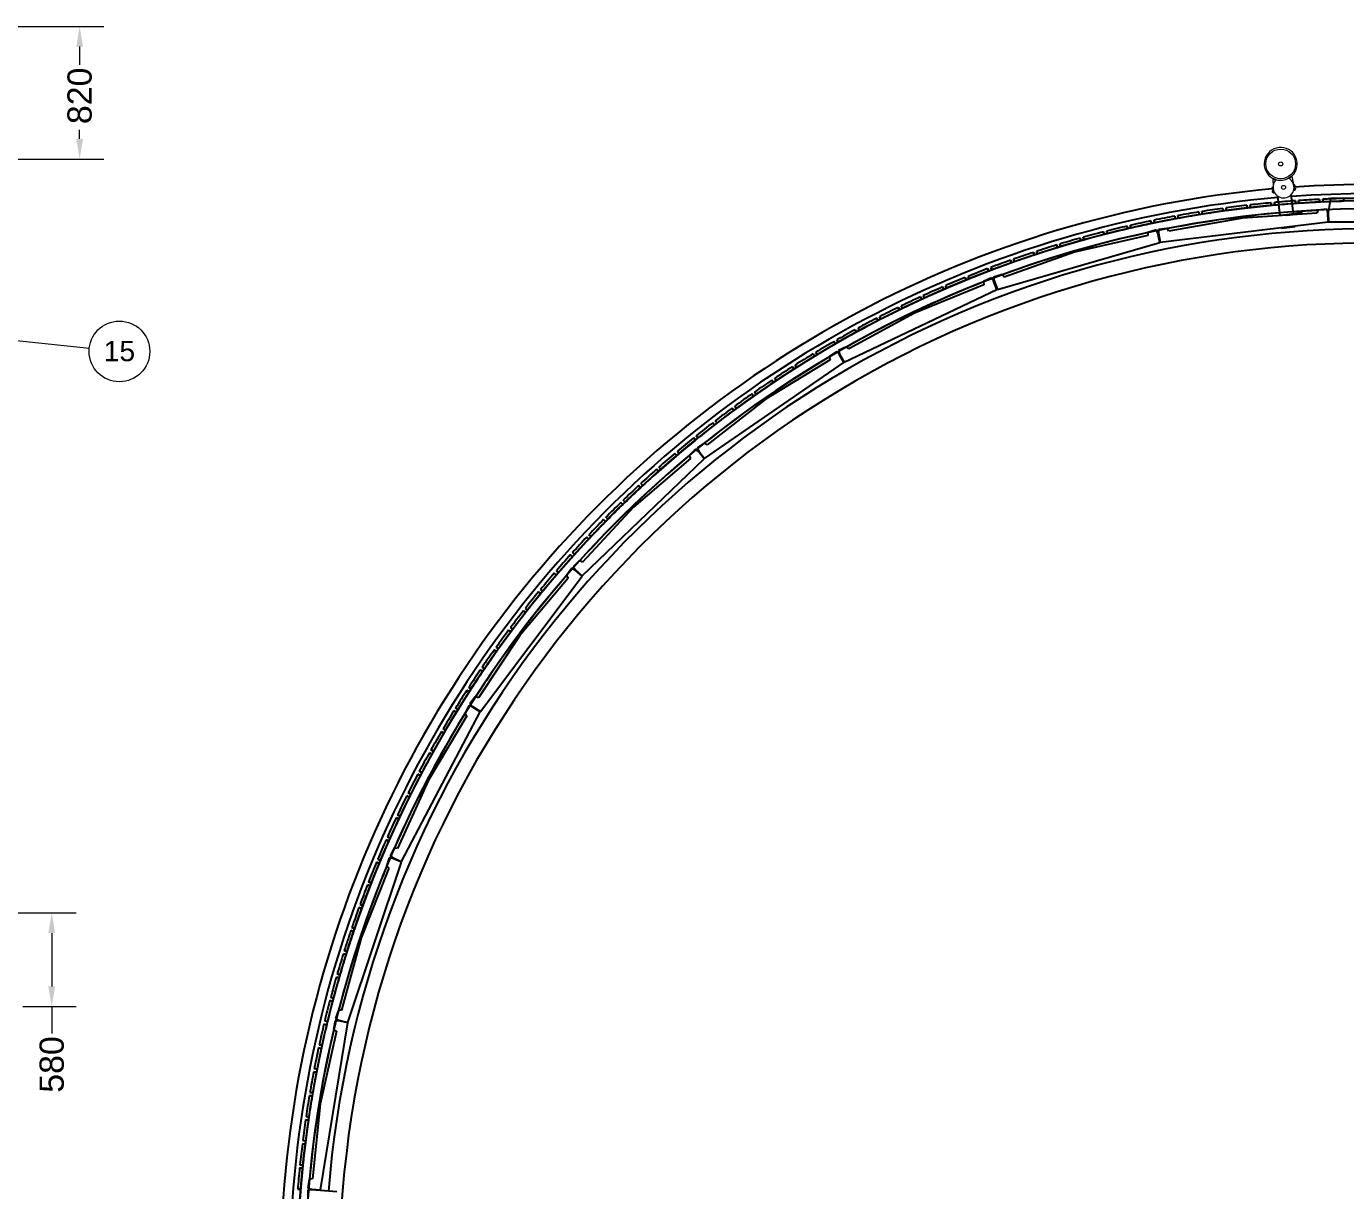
# Model space of a CAD drawing. Header units: millimetres. Extents: x -4172 to 126100, y -2 to 142133.
# Drawn here: x 40407 to 56727, y 23247 to 37642 of the extents above; entities that cross this region are included whole.
import ezdxf

# ---------------------------------------------------------------- set-up
doc = ezdxf.new("R2010")
doc.units = ezdxf.units.MM
doc.header["$LTSCALE"] = 100
for name, color, linetype, lineweight in [('Dimension', 7, 'Continuous', 18), ('Symbol', 7, 'Continuous', 18), ('Visible', 7, 'Continuous', 25)]:
    doc.layers.add(name, color=color, linetype=linetype, lineweight=lineweight)
doc.layers.add('P_BioGas (BG)', color=94, linetype='Continuous', lineweight=18, true_color=0x008100)
doc.styles.add('Note Text', font='arial.ttf')
doc.styles.add('Title', font='arial.ttf')
doc.dimstyles.new('Default - Method 2b', dxfattribs={"dimscale": 100, "dimtxt": 3, "dimasz": 2.5, "dimexe": 3, "dimexo": 0.5, "dimgap": 0.7, "dimtad": 0, "dimtoh": 1, "dimdec": 1, "dimrnd": 1e-08, "dimtxsty": 'Title', "dimcen": 0.09, "dimdle": 10, "dimclrd": 256, "dimclre": 256, "dimclrt": 7, "dimadec": 0, "dimazin": 2, "dimtfac": 0.833333, "dimtdec": 1, "dimtmove": 0, "dimatfit": 3, "dimfxl": 1, "dimtolj": 1, "dimlwd": -1, "dimlwe": -1, "dimarcsym": 0})

# ---------------------------------------------------------------- blocks, each defined once
blk = doc.blocks.new('*D84')
at = {"layer": 'Defpoints', "color": 0, "transparency": 16777216}
for p in [(39004, 26682), (40721, 26682), (40315, 25522)]:
    blk.add_point(p, dxfattribs=at)
at = {"layer": 'Dimension', "transparency": 16777216}
for p, q in [((39054, 26682), (41021, 26682)), ((40721, 26432), (40721, 25772)), ((40365, 25522), (41021, 25522)), ((40721, 25522), (40721, 25189))]:
    blk.add_line(p, q, dxfattribs=at)
for points in [[(40679, 26432), (40762, 26432), (40721, 26682)], [(40679, 25772), (40762, 25772), (40721, 25522)]]:
    blk.add_solid(points, dxfattribs=at)
at = {"layer": 'Dimension', "color": 7, "transparency": 16777216, "insert": (40874, 24457), "char_height": 300, "attachment_point": 7, "rotation": 90, "style": 'Title'}
blk.add_mtext('\\A1;580', dxfattribs=at)
blk = doc.blocks.new('Balloon39')
at = {"layer": 'Symbol'}
for p, q in [((393.6, 339.06), (391.07, 338.83)), ((393.55, 338.57), (391.07, 338.83)), ((391.07, 338.83), (393.5, 338.07)), ((393.5, 338.07), (393.6, 339.06)), ((393.55, 338.57), (411.87, 336.63))]:
    blk.add_line(p, q, dxfattribs=at)
at = {"layer": 'Symbol', "flags": 128}
blk.add_lwpolyline([(393.6, 339.06), (391.07, 338.83), (393.5, 338.07), (393.6, 339.06)], dxfattribs=at)
at = {"layer": 'Symbol'}
blk.add_circle((415.58, 336.24), 3.75, dxfattribs=at)
blk.add_solid([(393.6, 339.06), (391.07, 338.83), (393.5, 338.07), (393.6, 339.06)], dxfattribs=at)
at = {"layer": 'Symbol', "insert": (415.58, 336.26), "char_height": 2.5, "attachment_point": 5, "style": 'Note Text'}
blk.add_mtext('15', dxfattribs=at)
blk = doc.blocks.new('*D91')
at = {"layer": 'Defpoints', "color": 0, "transparency": 16777216}
for p in [(39646, 37642), (38653, 36002), (41066, 36002)]:
    blk.add_point(p, dxfattribs=at)
at = {"layer": 'Dimension', "transparency": 16777216}
for p, q in [((39696, 37642), (41366, 37642)), ((41066, 37392), (41066, 37166)), ((41066, 36252), (41066, 36364)), ((38703, 36002), (41366, 36002))]:
    blk.add_line(p, q, dxfattribs=at)
for points in [[(41025, 37392), (41108, 37392), (41066, 37642)], [(41025, 36252), (41108, 36252), (41066, 36002)]]:
    blk.add_solid(points, dxfattribs=at)
at = {"layer": 'Dimension', "color": 7, "transparency": 16777216, "insert": (41219, 36434), "char_height": 300, "attachment_point": 7, "rotation": 90, "style": 'Title'}
blk.add_mtext('\\A1;820', dxfattribs=at)

msp = doc.modelspace()

# ---------------------------------------------------------------- linework, layer by layer
at = {"layer": 'P_BioGas (BG)'}
for p, q in [((55825.49, 35763.41), (55829.23, 35657.89)), ((56062.48, 35792.16), (56084.08, 35688.8))]:
    msp.add_line(p, q, dxfattribs=at)
for centre, radius in [((55924.06, 35942.01), 183.92), ((55924.06, 35942.01), 25), ((55959.32, 35651.39), 25)]:
    msp.add_circle(centre, radius, dxfattribs=at)
for centre, radius, start, end in [((55924.06, 35942.01), 204, 312.7283, 241.106382), ((55959.32, 35651.39), 130.25, 132.833249, 61.001432), ((55924.06, 35942.01), 202.25, 254.721653, 299.113029)]:
    msp.add_arc(centre, radius, start, end, dxfattribs=at)
at = {"layer": 'Visible'}
for p, q in [((55818.79, 35626.54), (55817.65, 35635.97)), ((55831.18, 35628.04), (55818.79, 35626.54)), ((55820.84, 35609.66), (55835.36, 35611.42)), ((55820.84, 35609.66), (55821.98, 35600.23)), ((55829.09, 35649.44), (55828.12, 35649.32)), ((55835.34, 35589.76), (55844.02, 35590.81)), ((56085.77, 35620.14), (56094.44, 35621.2)), ((56087.22, 35680.76), (56086.24, 35680.64)), ((56089.25, 35642.22), (56103.76, 35643.98)), ((56101.72, 35660.86), (56089.33, 35659.36)), ((56101.72, 35660.86), (56100.57, 35670.29)), ((56103.76, 35643.98), (56104.91, 35634.55)), ((55506.49, 35430.41), (55510.46, 35395.63)), ((55510.46, 35395.63), (55506.49, 35430.41)), ((55546.23, 35434.94), (55550.2, 35400.17)), ((55550.2, 35400.17), (55546.23, 35434.94)), ((55808.98, 35426.76), (55805.8, 35461.61)), ((55805.8, 35461.61), (55808.98, 35426.76)), ((55848.81, 35430.4), (55845.63, 35465.25)), ((55845.63, 35465.25), (55848.81, 35430.4)), ((55916.76, 35303.48), (55887.76, 35542.56)), ((56083.84, 35323.75), (56054.83, 35562.83)), ((56105.73, 35486.05), (56108.13, 35451.13)), ((56108.13, 35451.13), (56105.73, 35486.05)), ((56145.64, 35488.78), (56148.04, 35453.86)), ((56148.04, 35453.86), (56145.64, 35488.78)), ((56407.75, 35468.73), (56406.15, 35503.69)), ((56406.15, 35503.69), (56407.75, 35468.73)), ((56447.71, 35470.57), (56446.11, 35505.53)), ((56446.11, 35505.53), (56447.71, 35470.57)), ((56541.78, 35515.44), (56511.78, 35340.44)), ((57531.78, 35515.44), (56541.78, 35515.44)), ((56707.7, 35479.56), (56706.88, 35514.55)), ((55451.23, 35272.7), (54539.21, 35108.67)), ((54620.18, 35261.91), (54613.86, 35296.33)), ((54613.86, 35296.33), (54620.18, 35261.91)), ((54659.52, 35269.13), (54653.21, 35303.55)), ((54653.21, 35303.55), (54659.52, 35269.13)), ((54910.37, 35347.75), (54915.91, 35313.19)), ((54915.91, 35313.19), (54910.37, 35347.75)), ((54949.86, 35354.07), (54955.4, 35319.52)), ((54955.4, 35319.52), (54949.86, 35354.07)), ((55212.72, 35357.77), (55207.96, 35392.44)), ((55207.96, 35392.44), (55212.72, 35357.77)), ((55252.35, 35363.2), (55247.59, 35397.88)), ((55247.59, 35397.88), (55252.35, 35363.2)), ((56376.02, 35331.51), (55451.23, 35272.7)), ((56188.92, 35336.5), (55896.33, 35301)), ((56001.02, 35307.66), (56189.64, 35330.55)), ((56085.14, 35313.01), (56084.56, 35317.8)), ((56188.92, 35336.5), (56189.64, 35330.55)), ((56384.45, 35370.81), (56376.02, 35331.51)), ((56494.01, 35384.1), (56384.45, 35370.81)), ((56505.78, 35340.2), (56494.01, 35384.1)), ((56510.41, 35224.92), (56505.78, 35340.2)), ((56511.78, 35340.44), (56516.4, 35225.44)), ((53732.37, 35102.09), (53741.01, 35068.17)), ((53741.01, 35068.17), (53732.37, 35102.09)), ((53771.13, 35111.96), (53779.77, 35078.04)), ((53779.77, 35078.04), (53771.13, 35111.96)), ((54032.58, 35139.37), (54024.71, 35173.47)), ((54024.71, 35173.47), (54032.58, 35139.37)), ((54071.56, 35148.36), (54063.69, 35182.46)), ((54063.69, 35182.46), (54071.56, 35148.36)), ((54280.59, 35095.63), (54278.58, 35055.48)), ((54386.6, 35126.32), (54280.59, 35095.63)), ((54318.59, 35238.23), (54325.69, 35203.96)), ((54325.69, 35203.96), (54318.59, 35238.23)), ((54357.76, 35246.34), (54364.86, 35212.07)), ((54364.86, 35212.07), (54357.76, 35246.34)), ((54405.26, 35084.88), (54386.6, 35126.32)), ((54412.07, 35131.52), (54411.14, 35086.08)), ((54521.62, 35144.81), (54412.07, 35131.52)), ((54434.2, 34973.03), (56510.41, 35224.92)), ((54539.21, 35108.67), (54521.62, 35144.81)), ((55935.55, 35148.62), (55934.77, 35155.08)), ((55935.55, 35148.62), (56102.63, 35168.89)), ((56102.63, 35168.89), (56101.84, 35175.35)), ((56516.4, 35225.44), (57557.15, 35225.44)), ((52419.42, 34390.14), (54428.33, 34971.83)), ((53152.9, 34939.6), (53163.06, 34906.1)), ((53163.06, 34906.1), (53152.9, 34939.6)), ((53191.18, 34951.21), (53201.34, 34917.72)), ((53201.34, 34917.72), (53191.18, 34951.21)), ((54278.58, 35055.48), (53375.2, 34849.08)), ((53451.12, 34990.4), (53441.72, 35024.12)), ((53441.72, 35024.12), (53451.12, 34990.4)), ((53489.65, 35001.15), (53480.25, 35034.86)), ((53480.25, 35034.86), (53489.65, 35001.15)), ((54428.33, 34971.83), (54405.26, 35084.88)), ((54411.14, 35086.08), (54434.2, 34973.03)), ((53375.2, 34849.08), (52501.3, 34540.86)), ((52619.07, 34764.41), (52630.74, 34731.41)), ((52630.74, 34731.41), (52619.07, 34764.41)), ((52876.98, 34815.32), (52866.06, 34848.57)), ((52866.06, 34848.57), (52876.98, 34815.32)), ((52914.98, 34827.79), (52904.07, 34861.04)), ((52904.07, 34861.04), (52914.98, 34827.79)), ((52311.34, 34614.46), (52298.93, 34647.19)), ((52298.93, 34647.19), (52311.34, 34614.46)), ((52348.74, 34628.64), (52336.34, 34661.37)), ((52336.34, 34661.37), (52348.74, 34628.64)), ((52581.36, 34751.09), (52593.02, 34718.09)), ((52593.02, 34718.09), (52581.36, 34751.09)), ((52252.58, 34446.56), (51394.01, 34097.9)), ((51792.08, 34404.11), (51778.21, 34436.24)), ((51778.21, 34436.24), (51792.08, 34404.11)), ((52018.93, 34536.94), (52032.07, 34504.5)), ((52032.07, 34504.5), (52018.93, 34536.94)), ((52056, 34551.96), (52069.14, 34519.52)), ((52069.14, 34519.52), (52056, 34551.96)), ((52347.83, 34533.81), (52248.13, 34486.5)), ((52248.13, 34486.5), (52252.58, 34446.56)), ((52372.9, 34495.89), (52347.83, 34533.81)), ((52478.15, 34573.72), (52372.14, 34543.02)), ((52372.14, 34543.02), (52378.51, 34498.02)), ((52413.81, 34388.01), (52372.9, 34495.89)), ((52378.51, 34498.02), (52419.42, 34390.14)), ((52501.3, 34540.86), (52478.15, 34573.72)), ((50524.23, 33491.58), (52413.81, 34388.01)), ((51466.74, 34297.6), (51481.33, 34265.79)), ((51481.33, 34265.79), (51466.74, 34297.6)), ((51503.1, 34314.28), (51517.69, 34282.47)), ((51517.69, 34282.47), (51503.1, 34314.28)), ((51755.35, 34388.26), (51741.48, 34420.39)), ((51741.48, 34420.39), (51755.35, 34388.26)), ((51210.16, 34137.16), (51194.85, 34168.63)), ((51194.85, 34168.63), (51210.16, 34137.16)), ((51246.13, 34154.65), (51230.82, 34186.13)), ((51230.82, 34186.13), (51246.13, 34154.65)), ((51394.01, 34097.9), (50580.88, 33653.48)), ((50925.94, 34033.55), (50941.95, 34002.43)), ((50941.95, 34002.43), (50925.94, 34033.55)), ((50961.5, 34051.86), (50977.52, 34020.73)), ((50977.52, 34020.73), (50961.5, 34051.86)), ((50676.86, 33861.68), (50660.15, 33892.43)), ((50660.15, 33892.43), (50676.86, 33861.68)), ((50712.01, 33880.78), (50695.29, 33911.53)), ((50695.29, 33911.53), (50712.01, 33880.78)), ((50430.53, 33621.9), (50339.7, 33559.22)), ((50397.62, 33745.33), (50415.02, 33714.97)), ((50415.02, 33714.97), (50397.62, 33745.33)), ((50461.36, 33588.5), (50430.53, 33621.9)), ((50432.32, 33765.23), (50449.72, 33734.86)), ((50449.72, 33734.86), (50432.32, 33765.23)), ((50552.75, 33682.2), (50453.05, 33634.9)), ((50453.05, 33634.9), (50466.55, 33591.5)), ((50580.88, 33653.48), (50552.75, 33682.2)), ((48797.74, 32300.62), (50519.04, 33488.58)), ((50350.5, 33520.5), (49558.99, 33038.63)), ((50156.56, 33562.38), (50138.48, 33592.34)), ((50138.48, 33592.34), (50156.56, 33562.38)), ((50190.81, 33583.05), (50172.72, 33613.02)), ((50172.72, 33613.02), (50190.81, 33583.05)), ((50339.7, 33559.22), (50350.5, 33520.5)), ((50519.04, 33488.58), (50461.36, 33588.5)), ((50466.55, 33591.5), (50524.23, 33491.58)), ((49882.86, 33433.54), (49901.62, 33403.99)), ((49901.62, 33403.99), (49882.86, 33433.54)), ((49916.63, 33454.98), (49935.39, 33425.43)), ((49935.39, 33425.43), (49916.63, 33454.98)), ((49650.32, 33239.88), (49630.9, 33269)), ((49630.9, 33269), (49650.32, 33239.88)), ((49683.59, 33262.08), (49664.17, 33291.19)), ((49664.17, 33291.19), (49683.59, 33262.08)), ((49558.99, 33038.63), (48827.68, 32469.52)), ((49382.72, 33098.8), (49402.79, 33070.13)), ((49402.79, 33070.13), (49382.72, 33098.8)), ((49415.48, 33121.75), (49435.56, 33093.08)), ((49435.56, 33093.08), (49415.48, 33121.75)), ((49159.17, 32894.83), (49138.45, 32923.04)), ((49138.45, 32923.04), (49159.17, 32894.83)), ((49191.4, 32918.51), (49170.68, 32946.72)), ((49170.68, 32946.72), (49191.4, 32918.51)), ((48898.21, 32741.8), (48919.56, 32714.07)), ((48919.56, 32714.07), (48898.21, 32741.8)), ((48929.91, 32766.21), (48951.26, 32738.47)), ((48951.26, 32738.47), (48929.91, 32766.21)), ((48684.1, 32527.94), (48662.13, 32555.19)), ((48662.13, 32555.19), (48684.1, 32527.94)), ((48715.24, 32553.05), (48693.27, 32580.3)), ((48693.27, 32580.3), (48715.24, 32553.05)), ((48795.31, 32493.35), (48704.49, 32430.67)), ((48827.68, 32469.52), (48795.31, 32493.35)), ((48430.33, 32363.28), (48452.91, 32336.54)), ((48452.91, 32336.54), (48430.33, 32363.28)), ((48460.89, 32389.09), (48483.47, 32362.35)), ((48483.47, 32362.35), (48460.89, 32389.09)), ((48684.35, 32414.23), (48604.75, 32337.78)), ((48604.75, 32337.78), (48621.62, 32301.3)), ((48720.13, 32386.2), (48684.35, 32414.23)), ((48704.49, 32430.67), (48724.78, 32390)), ((48793.09, 32296.83), (48720.13, 32386.2)), ((48724.78, 32390), (48797.74, 32300.62)), ((47284.67, 30848.13), (48793.09, 32296.83)), ((48621.62, 32301.3), (47917.66, 31698.7)), ((48226.11, 32139.96), (48202.93, 32166.18)), ((48202.93, 32166.18), (48226.11, 32139.96)), ((48256.08, 32166.45), (48232.9, 32192.68)), ((48232.9, 32192.68), (48256.08, 32166.45)), ((48009.4, 31991.16), (48033.17, 31965.47)), ((48033.17, 31965.47), (48009.4, 31991.16)), ((47980.04, 31964), (48003.8, 31938.31)), ((48003.8, 31938.31), (47980.04, 31964)), ((47917.66, 31698.7), (47287.12, 31019.64)), ((47786.11, 31731.68), (47761.77, 31756.83)), ((47761.77, 31756.83), (47786.11, 31731.68)), ((47814.85, 31759.5), (47790.51, 31784.65)), ((47790.51, 31784.65), (47814.85, 31759.5)), ((47548.24, 31544.78), (47573.15, 31520.19)), ((47573.15, 31520.19), (47548.24, 31544.78)), ((47576.35, 31573.24), (47601.25, 31548.65)), ((47601.25, 31548.65), (47576.35, 31573.24)), ((47392.47, 31333.03), (47367.01, 31357.05)), ((47367.01, 31357.05), (47392.47, 31333.03)), ((47365.01, 31303.93), (47339.56, 31327.96)), ((47339.56, 31327.96), (47365.01, 31303.93)), ((47135.83, 31106.48), (47161.82, 31083.03)), ((47161.82, 31083.03), (47135.83, 31106.48)), ((47162.62, 31136.18), (47188.61, 31112.74)), ((47188.61, 31112.74), (47162.62, 31136.18)), ((47251.35, 31037.97), (47171.76, 30961.53)), ((47287.12, 31019.64), (47251.35, 31037.97)), ((46963.67, 30857.6), (46937.16, 30880.45)), ((46937.16, 30880.45), (46963.67, 30857.6)), ((46989.79, 30887.9), (46963.27, 30910.75)), ((46963.27, 30910.75), (46989.79, 30887.9)), ((47154.52, 30942.07), (47088.22, 30853.85)), ((47088.22, 30853.85), (47110.72, 30820.54)), ((47194.33, 30920.15), (47154.52, 30942.07)), ((47171.76, 30961.53), (47198.31, 30924.64)), ((47280.69, 30843.64), (47194.33, 30920.15)), ((47198.31, 30924.64), (47284.67, 30848.13)), ((46024.2, 29171.71), (47280.69, 30843.64)), ((47110.72, 30820.54), (46512.55, 30112.81)), ((46743.65, 30649.98), (46770.67, 30627.74)), ((46770.67, 30627.74), (46743.65, 30649.98)), ((46769.07, 30680.87), (46796.09, 30658.62)), ((46796.09, 30658.62), (46769.07, 30680.87)), ((46582.91, 30393.58), (46555.4, 30415.21)), ((46555.4, 30415.21), (46582.91, 30393.58)), ((46607.63, 30425.03), (46580.11, 30446.66)), ((46580.11, 30446.66), (46607.63, 30425.03)), ((46396.49, 30208.24), (46424.49, 30187.24)), ((46424.49, 30187.24), (46396.49, 30208.24)), ((46512.55, 30112.81), (45999.11, 29341.4)), ((46372.49, 30176.24), (46400.5, 30155.24)), ((46400.5, 30155.24), (46372.49, 30176.24)), ((46223.51, 29912.83), (46195.04, 29933.19)), ((46195.04, 29933.19), (46223.51, 29912.83)), ((46246.78, 29945.37), (46218.31, 29965.73)), ((46218.31, 29965.73), (46246.78, 29945.37)), ((46045.66, 29719.25), (46074.58, 29699.54)), ((46074.58, 29699.54), (46045.66, 29719.25)), ((46023.13, 29686.2), (46052.05, 29666.49)), ((46052.05, 29666.49), (46023.13, 29686.2)), ((45886.2, 29416.33), (45856.84, 29435.39)), ((45856.84, 29435.39), (45886.2, 29416.33)), ((45907.97, 29449.89), (45878.61, 29468.94)), ((45878.61, 29468.94), (45907.97, 29449.89)), ((45717.27, 29214.92), (45747.05, 29196.53)), ((45747.05, 29196.53), (45717.27, 29214.92)), ((45880.67, 29243.56), (45829.38, 29145.84)), ((45923.49, 29228.31), (45880.67, 29243.56)), ((45960.86, 29353.75), (45894.56, 29265.53)), ((45894.56, 29265.53), (45926.69, 29233.38)), ((46021, 29166.64), (45923.49, 29228.31)), ((45926.69, 29233.38), (46024.2, 29171.71)), ((45999.11, 29341.4), (45960.86, 29353.75)), ((45049, 27314.8), (46021, 29166.64)), ((45856.94, 29116.58), (45380.05, 28322.06)), ((45696.26, 29180.88), (45726.04, 29162.5)), ((45726.04, 29162.5), (45696.26, 29180.88)), ((45829.38, 29145.84), (45856.94, 29116.58)), ((45571.66, 28905.1), (45541.47, 28922.81)), ((45541.47, 28922.81), (45571.66, 28905.1)), ((45591.9, 28939.6), (45561.71, 28957.31)), ((45561.71, 28957.31), (45591.9, 28939.6)), ((45392.56, 28661.31), (45423.14, 28644.28)), ((45423.14, 28644.28), (45392.56, 28661.31)), ((45412.01, 28696.26), (45442.6, 28679.24)), ((45442.6, 28679.24), (45412.01, 28696.26)), ((45299.21, 28415.56), (45268.25, 28431.89)), ((45268.25, 28431.89), (45299.21, 28415.56)), ((45380.05, 28322.06), (44997.01, 27478.26)), ((45280.55, 28380.18), (45249.59, 28396.5)), ((45249.59, 28396.5), (45280.55, 28380.18)), ((45112.65, 28128.54), (45143.97, 28112.92)), ((45143.97, 28112.92), (45112.65, 28128.54)), ((45130.5, 28164.33), (45161.82, 28148.71)), ((45161.82, 28148.71), (45130.5, 28164.33)), ((45013.46, 27842.64), (44981.8, 27857.55)), ((44981.8, 27857.55), (45013.46, 27842.64)), ((45030.5, 27878.82), (44998.84, 27893.73)), ((44998.84, 27893.73), (45030.5, 27878.82)), ((44857.1, 27583.67), (44889.09, 27569.48)), ((44889.09, 27569.48), (44857.1, 27583.67)), ((44873.32, 27620.23), (44905.31, 27606.04)), ((44905.31, 27606.04), (44873.32, 27620.23)), ((44957.28, 27484.33), (44905.99, 27386.61)), ((44997.01, 27478.26), (44957.28, 27484.33)), ((44384.31, 25325.5), (45046.65, 27309.28)), ((44770.93, 27293.57), (44738.62, 27307.04)), ((44738.62, 27307.04), (44770.93, 27293.57)), ((44786.32, 27330.5), (44754.01, 27343.96)), ((44754.01, 27343.96), (44786.32, 27330.5)), ((44895.8, 27362.69), (44860.85, 27258.01)), ((44860.85, 27258.01), (44892.74, 27233.55)), ((44940.51, 27354.51), (44895.8, 27362.69)), ((44905.99, 27386.61), (44942.86, 27360.03)), ((45046.65, 27309.28), (44940.51, 27354.51)), ((44942.86, 27360.03), (45049, 27314.8)), ((44892.74, 27233.55), (44549.49, 26372.81)), ((44626.43, 27027.8), (44659.03, 27015.07)), ((44659.03, 27015.07), (44626.43, 27027.8)), ((44640.98, 27065.06), (44673.58, 27052.33)), ((44673.58, 27052.33), (44640.98, 27065.06)), ((44567.16, 26771.69), (44534.28, 26783.68)), ((44534.28, 26783.68), (44567.16, 26771.69)), ((44553.46, 26734.11), (44520.58, 26746.1)), ((44520.58, 26746.1), (44553.46, 26734.11)), ((44421.12, 26462.08), (44454.26, 26450.84)), ((44454.26, 26450.84), (44421.12, 26462.08)), ((44433.97, 26499.96), (44467.11, 26488.72)), ((44467.11, 26488.72), (44433.97, 26499.96)), ((44549.49, 26372.81), (44306.78, 25478.5)), ((44361.49, 26165.4), (44328.1, 26175.89)), ((44328.1, 26175.89), (44361.49, 26165.4)), ((44373.48, 26203.56), (44340.09, 26214.05)), ((44340.09, 26214.05), (44373.48, 26203.56)), ((44241.57, 25887.66), (44275.19, 25877.93)), ((44275.19, 25877.93), (44241.57, 25887.66)), ((44252.7, 25926.09), (44286.32, 25916.35)), ((44286.32, 25916.35), (44252.7, 25926.09)), ((44205.67, 25627.25), (44171.84, 25636.22)), ((44171.84, 25636.22), (44205.67, 25627.25)), ((44195.42, 25588.59), (44161.59, 25597.56)), ((44161.59, 25597.56), (44195.42, 25588.59)), ((44266.58, 25478.11), (44231.63, 25373.43)), ((44306.78, 25478.5), (44266.58, 25478.11)), ((44047.37, 23255.33), (44382.88, 25319.68)), ((44088.17, 25305.72), (44122.2, 25297.51)), ((44122.2, 25297.51), (44088.17, 25305.72)), ((44097.55, 25344.61), (44131.58, 25336.4)), ((44131.58, 25336.4), (44097.55, 25344.61)), ((44225.41, 25348.19), (44207.71, 25239.26)), ((44270.86, 25347.29), (44225.41, 25348.19)), ((44231.63, 25373.43), (44272.29, 25353.11)), ((44382.88, 25319.68), (44270.86, 25347.29)), ((44272.29, 25353.11), (44384.31, 25325.5)), ((44243.11, 25220.23), (44042.39, 24315.58)), ((44207.71, 25239.26), (44243.11, 25220.23)), ((44055.58, 25004.86), (44021.37, 25012.3)), ((44021.37, 25012.3), (44055.58, 25004.86)), ((44064.07, 25043.95), (44029.87, 25051.38)), ((44029.87, 25051.38), (44064.07, 25043.95)), ((43961.22, 24717.44), (43995.59, 24710.78)), ((43995.59, 24710.78), (43961.22, 24717.44)), ((43968.84, 24756.71), (44003.2, 24750.05)), ((44003.2, 24750.05), (43968.84, 24756.71)), ((43942.26, 24415.41), (43907.75, 24421.3)), ((43907.75, 24421.3), (43942.26, 24415.41)), ((43948.98, 24454.85), (43914.48, 24460.73)), ((43914.48, 24460.73), (43948.98, 24454.85)), ((43866.82, 24163.59), (43901.44, 24158.49)), ((43901.44, 24158.49), (43866.82, 24163.59)), ((44042.39, 24315.58), (43946.29, 23393.91)), ((43860.99, 24124.02), (43895.62, 24118.92)), ((43895.62, 24118.92), (43860.99, 24124.02)), ((43860.62, 23861.14), (43825.89, 23865.46)), ((43825.89, 23865.46), (43860.62, 23861.14)), ((43855.69, 23821.45), (43820.95, 23825.76)), ((43820.95, 23825.76), (43855.69, 23821.45)), ((43787.67, 23526.68), (43822.49, 23523.15)), ((43822.49, 23523.15), (43787.67, 23526.68)), ((43791.7, 23566.48), (43826.53, 23562.95)), ((43826.53, 23562.95), (43791.7, 23566.48)), ((43906.68, 23387.08), (43888.97, 23278.15)), ((43946.29, 23393.91), (43906.68, 23387.08)), ((43799.18, 23264.05), (43764.29, 23266.8)), ((43764.29, 23266.8), (43799.18, 23264.05)), ((43931.88, 23258.63), (43886.88, 23252.24)), ((43886.88, 23252.24), (43886.88, 23141.88)), ((43888.97, 23278.15), (43932.37, 23264.62)), ((44046.88, 23249.35), (43931.88, 23258.63)), ((43932.37, 23264.62), (44047.37, 23255.33)), ((44246.88, 23233.25), (44046.88, 23249.35))]:
    msp.add_line(p, q, dxfattribs=at)
for centre, radius, start, end in [((55924.06, 35942.01), 204, 241.106382, 254.421705), ((55924.06, 35942.01), 204, 299.412977, 312.7283), ((57036.78, 22203.64), 13485, 95.18567, 186.753561), ((55829.56, 35637.41), 12, 96.917341, 186.917341), ((55833.9, 35601.67), 12, 186.917341, 276.917341), ((56088.66, 35668.85), 12, 6.917341, 96.917341), ((57036.78, 22203.64), 13485, 28.544026, 94.028101), ((56093, 35633.11), 12, 276.917341, 6.917341), ((57036.78, 22203.64), 13371, 94.920734, 186.953296), ((57036.78, 22203.64), 13280, 28.557145, 197.711171), ((57036.78, 22203.64), 13280, 94.907046, 176.430006), ((57036.78, 22203.64), 13315, 96.599561, 97.722401), ((57036.78, 22203.64), 13315, 96.599561, 97.722401), ((57036.78, 22203.64), 13315, 95.304597, 96.427437), ((57036.78, 22203.64), 13315, 95.304597, 96.427437), ((57036.78, 22203.64), 13280, 95.304824, 96.42721), ((57036.78, 22203.64), 13280, 95.304824, 96.42721), ((57036.78, 22203.64), 13315, 94.009633, 95.132473), ((57036.78, 22203.64), 13315, 94.912332, 95.132473), ((57036.78, 22203.64), 13280, 94.00986, 95.132246), ((57036.78, 22203.64), 13280, 94.907046, 95.132246), ((57036.78, 22203.64), 13371, 28.551272, 94.19894), ((57036.78, 22203.64), 13315, 94.009633, 94.187497), ((57036.78, 22203.64), 13280, 92.16671, 94.180297), ((57036.78, 22203.64), 13280, 94.00986, 94.180297), ((57036.78, 22203.64), 13315, 92.714669, 93.837509), ((57036.78, 22203.64), 13315, 92.714669, 93.837509), ((57036.78, 22203.64), 13280, 92.714896, 93.837282), ((57036.78, 22203.64), 13280, 92.714896, 93.837282), ((57036.78, 22203.64), 13315, 91.419705, 92.542545), ((57036.78, 22203.64), 13315, 92.134989, 92.542545), ((57036.78, 22203.64), 13280, 91.419932, 92.542318), ((57036.78, 22203.64), 13280, 92.16671, 92.542318), ((57036.78, 22203.64), 13180, 28.563693, 197.602167), ((57036.78, 22203.64), 13315, 100.484453, 101.607293), ((57036.78, 22203.64), 13315, 100.484453, 101.607293), ((57036.78, 22203.64), 13280, 100.48468, 101.607066), ((57036.78, 22203.64), 13280, 100.48468, 101.607066), ((57036.78, 22203.64), 13180, 94.891787, 100.994615), ((57036.78, 22203.64), 13315, 99.189489, 100.312329), ((57036.78, 22203.64), 13315, 99.189489, 100.312329), ((57036.78, 22203.64), 13280, 99.189716, 100.312102), ((57036.78, 22203.64), 13280, 99.189716, 100.312102), ((57036.78, 22203.64), 13315, 97.894525, 99.017365), ((57036.78, 22203.64), 13315, 97.894525, 99.017365), ((57036.78, 22203.64), 13280, 97.894752, 99.017138), ((57036.78, 22203.64), 13280, 97.894752, 99.017138), ((57036.78, 22203.64), 13280, 96.599788, 97.722174), ((57036.78, 22203.64), 13280, 96.599788, 97.722174), ((57036.78, 22203.64), 13180, 92.840066, 94.159514), ((57036.78, 22203.64), 13180, 92.258289, 92.346745), ((57036.78, 22203.64), 12935, 50.759552, 175.397494), ((57036.78, 22203.64), 13180, 102.071474, 110.226023), ((57036.78, 22203.64), 13315, 104.369345, 105.492185), ((57036.78, 22203.64), 13315, 104.369345, 105.492185), ((57036.78, 22203.64), 13315, 103.074381, 104.197221), ((57036.78, 22203.64), 13315, 103.074381, 104.197221), ((57036.78, 22203.64), 13280, 103.074608, 104.196994), ((57036.78, 22203.64), 13280, 103.074608, 104.196994), ((57036.78, 22203.64), 13315, 101.779417, 102.902257), ((57036.78, 22203.64), 13315, 101.779417, 102.902257), ((57036.78, 22203.64), 13280, 101.779644, 102.90203), ((57036.78, 22203.64), 13280, 101.779644, 102.90203), ((57036.78, 22203.64), 13180, 101.487937, 101.578152), ((57036.78, 22203.64), 12760, 48.304598, 177.365518), ((57036.78, 22203.64), 13315, 106.959273, 108.082113), ((57036.78, 22203.64), 13315, 106.959273, 108.082113), ((57036.78, 22203.64), 13315, 105.664309, 106.787149), ((57036.78, 22203.64), 13315, 105.664309, 106.787149), ((57036.78, 22203.64), 13280, 105.664536, 106.786922), ((57036.78, 22203.64), 13280, 105.664536, 106.786922), ((57036.78, 22203.64), 13280, 104.369572, 105.491958), ((57036.78, 22203.64), 13280, 104.369572, 105.491958), ((57036.78, 22203.64), 13315, 108.254237, 109.377077), ((57036.78, 22203.64), 13315, 108.254237, 109.377077), ((57036.78, 22203.64), 13280, 108.254464, 109.37685), ((57036.78, 22203.64), 13280, 108.254464, 109.37685), ((57036.78, 22203.64), 13280, 106.9595, 108.081886), ((57036.78, 22203.64), 13280, 106.9595, 108.081886), ((57036.78, 22203.64), 13315, 110.844165, 111.967005), ((57036.78, 22203.64), 13315, 110.844165, 111.967005), ((57036.78, 22203.64), 13280, 110.844392, 111.966778), ((57036.78, 22203.64), 13280, 110.844392, 111.966778), ((57036.78, 22203.64), 13315, 109.549201, 110.672041), ((57036.78, 22203.64), 13315, 109.549201, 110.672041), ((57036.78, 22203.64), 13280, 109.549428, 110.671814), ((57036.78, 22203.64), 13280, 109.549428, 110.671814), ((57036.78, 22203.64), 13180, 111.302881, 119.45743), ((57036.78, 22203.64), 13315, 112.139129, 113.261969), ((57036.78, 22203.64), 13315, 112.139129, 113.261969), ((57036.78, 22203.64), 13280, 112.139356, 113.261742), ((57036.78, 22203.64), 13280, 112.139356, 113.261742), ((57036.78, 22203.64), 13180, 110.719344, 110.80956), ((57036.78, 22203.64), 13315, 114.729057, 115.851897), ((57036.78, 22203.64), 13315, 114.729057, 115.851897), ((57036.78, 22203.64), 13315, 113.434093, 114.556933), ((57036.78, 22203.64), 13315, 113.434093, 114.556933), ((57036.78, 22203.64), 13280, 113.43432, 114.556706), ((57036.78, 22203.64), 13280, 113.43432, 114.556706), ((57036.78, 22203.64), 13315, 116.024021, 117.146861), ((57036.78, 22203.64), 13315, 116.024021, 117.146861), ((57036.78, 22203.64), 13280, 116.024248, 117.146635), ((57036.78, 22203.64), 13280, 116.024248, 117.146635), ((57036.78, 22203.64), 13280, 114.729284, 115.85167), ((57036.78, 22203.64), 13280, 114.729284, 115.85167), ((57036.78, 22203.64), 13315, 117.318985, 118.441825), ((57036.78, 22203.64), 13315, 117.318985, 118.441825), ((57036.78, 22203.64), 13280, 117.319212, 118.441599), ((57036.78, 22203.64), 13280, 117.319212, 118.441599), ((57036.78, 22203.64), 13315, 118.613949, 119.736789), ((57036.78, 22203.64), 13315, 118.613949, 119.736789), ((57036.78, 22203.64), 13280, 118.614176, 119.736563), ((57036.78, 22203.64), 13280, 118.614176, 119.736563), ((57036.78, 22203.64), 13315, 119.908913, 121.031753), ((57036.78, 22203.64), 13315, 119.908913, 121.031753), ((57036.78, 22203.64), 13280, 119.90914, 121.031527), ((57036.78, 22203.64), 13280, 119.90914, 121.031527), ((57036.78, 22203.64), 13180, 119.950751, 120.040967), ((57036.78, 22203.64), 13180, 120.534288, 128.688837), ((57036.78, 22203.64), 13315, 121.203878, 122.326717), ((57036.78, 22203.64), 13315, 121.203878, 122.326717), ((57036.78, 22203.64), 13280, 121.204104, 122.326491), ((57036.78, 22203.64), 13280, 121.204104, 122.326491), ((57036.78, 22203.64), 13315, 122.498842, 123.621681), ((57036.78, 22203.64), 13315, 122.498842, 123.621681), ((57036.78, 22203.64), 13280, 122.499068, 123.621455), ((57036.78, 22203.64), 13280, 122.499068, 123.621455), ((57036.78, 22203.64), 13315, 123.793806, 124.916646), ((57036.78, 22203.64), 13315, 123.793806, 124.916646), ((57036.78, 22203.64), 13280, 123.794032, 124.916419), ((57036.78, 22203.64), 13280, 123.794032, 124.916419), ((57036.78, 22203.64), 13315, 125.08877, 126.21161), ((57036.78, 22203.64), 13315, 125.08877, 126.21161), ((57036.78, 22203.64), 13280, 125.088996, 126.211383), ((57036.78, 22203.64), 13280, 125.088996, 126.211383), ((57036.78, 22203.64), 13315, 126.383734, 127.506574), ((57036.78, 22203.64), 13315, 126.383734, 127.506574), ((57036.78, 22203.64), 13280, 126.38396, 127.506347), ((57036.78, 22203.64), 13280, 126.38396, 127.506347), ((57036.78, 22203.64), 13315, 127.678698, 128.801538), ((57036.78, 22203.64), 13315, 127.678698, 128.801538), ((57036.78, 22203.64), 13280, 127.678924, 128.801311), ((57036.78, 22203.64), 13280, 127.678924, 128.801311), ((57036.78, 22203.64), 13315, 128.973662, 130.096502), ((57036.78, 22203.64), 13315, 128.973662, 130.096502), ((57036.78, 22203.64), 13280, 128.973889, 130.096275), ((57036.78, 22203.64), 13280, 128.973889, 130.096275), ((57036.78, 22203.64), 13180, 129.765696, 137.920245), ((57036.78, 22203.64), 13315, 130.268626, 131.391466), ((57036.78, 22203.64), 13315, 130.268626, 131.391466), ((57036.78, 22203.64), 13280, 130.268853, 131.391239), ((57036.78, 22203.64), 13280, 130.268853, 131.391239), ((57036.78, 22203.64), 13180, 129.182159, 129.272374), ((57036.78, 22203.64), 13315, 131.56359, 132.68643), ((57036.78, 22203.64), 13315, 131.56359, 132.68643), ((57036.78, 22203.64), 13280, 131.563817, 132.686203), ((57036.78, 22203.64), 13280, 131.563817, 132.686203), ((57036.78, 22203.64), 13315, 132.858554, 133.981394), ((57036.78, 22203.64), 13315, 132.858554, 133.981394), ((57036.78, 22203.64), 13280, 132.858781, 133.981167), ((57036.78, 22203.64), 13280, 132.858781, 133.981167), ((57036.78, 22203.64), 13315, 134.153518, 135.276358), ((57036.78, 22203.64), 13315, 134.153518, 135.276358), ((57036.78, 22203.64), 13280, 134.153745, 135.276131), ((57036.78, 22203.64), 13280, 134.153745, 135.276131), ((57036.78, 22203.64), 13315, 135.448482, 136.571322), ((57036.78, 22203.64), 13315, 135.448482, 136.571322), ((57036.78, 22203.64), 13280, 135.448709, 136.571095), ((57036.78, 22203.64), 13280, 135.448709, 136.571095), ((57036.78, 22203.64), 13315, 136.743446, 137.866286), ((57036.78, 22203.64), 13315, 136.743446, 137.866286), ((57036.78, 22203.64), 13280, 136.743673, 137.866059), ((57036.78, 22203.64), 13280, 136.743673, 137.866059), ((57036.78, 22203.64), 13315, 138.03841, 139.16125), ((57036.78, 22203.64), 13315, 138.03841, 139.16125), ((57036.78, 22203.64), 13280, 138.038637, 139.161023), ((57036.78, 22203.64), 13280, 138.038637, 139.161023), ((57036.78, 22203.64), 13180, 138.997103, 147.151652), ((57036.78, 22203.64), 13315, 139.333374, 140.456214), ((57036.78, 22203.64), 13315, 139.333374, 140.456214), ((57036.78, 22203.64), 13280, 139.333601, 140.455987), ((57036.78, 22203.64), 13280, 139.333601, 140.455987), ((57036.78, 22203.64), 13180, 138.413566, 138.503782), ((57036.78, 22203.64), 13315, 140.628338, 141.751178), ((57036.78, 22203.64), 13315, 140.628338, 141.751178), ((57036.78, 22203.64), 13280, 140.628565, 141.750951), ((57036.78, 22203.64), 13280, 140.628565, 141.750951), ((57036.78, 22203.64), 13315, 141.923302, 143.046142), ((57036.78, 22203.64), 13315, 141.923302, 143.046142), ((57036.78, 22203.64), 13280, 141.923529, 143.045915), ((57036.78, 22203.64), 13280, 141.923529, 143.045915), ((57036.78, 22203.64), 13315, 143.218266, 144.341106), ((57036.78, 22203.64), 13315, 143.218266, 144.341106), ((57036.78, 22203.64), 13280, 143.218493, 144.340879), ((57036.78, 22203.64), 13280, 143.218493, 144.340879), ((57036.78, 22203.64), 13315, 144.51323, 145.63607), ((57036.78, 22203.64), 13315, 144.51323, 145.63607), ((57036.78, 22203.64), 13280, 144.513457, 145.635843), ((57036.78, 22203.64), 13280, 144.513457, 145.635843), ((57036.78, 22203.64), 13315, 145.808194, 146.931034), ((57036.78, 22203.64), 13315, 145.808194, 146.931034), ((57036.78, 22203.64), 13280, 145.808421, 146.930807), ((57036.78, 22203.64), 13280, 145.808421, 146.930807), ((57036.78, 22203.64), 13315, 147.103158, 148.225998), ((57036.78, 22203.64), 13315, 147.103158, 148.225998), ((57036.78, 22203.64), 13280, 147.103385, 148.225771), ((57036.78, 22203.64), 13280, 147.103385, 148.225771), ((57036.78, 22203.64), 13180, 147.644973, 147.735189), ((57036.78, 22203.64), 13180, 148.22851, 156.383059), ((57036.78, 22203.64), 13315, 148.398122, 149.520962), ((57036.78, 22203.64), 13315, 148.398122, 149.520962), ((57036.78, 22203.64), 13280, 148.398349, 149.520735), ((57036.78, 22203.64), 13280, 148.398349, 149.520735), ((57036.78, 22203.64), 13315, 149.693086, 150.815926), ((57036.78, 22203.64), 13315, 149.693086, 150.815926), ((57036.78, 22203.64), 13280, 149.693313, 150.815699), ((57036.78, 22203.64), 13280, 149.693313, 150.815699), ((57036.78, 22203.64), 13315, 150.98805, 152.11089), ((57036.78, 22203.64), 13315, 150.98805, 152.11089), ((57036.78, 22203.64), 13280, 150.988277, 152.110663), ((57036.78, 22203.64), 13280, 150.988277, 152.110663), ((57036.78, 22203.64), 13315, 152.283014, 153.405854), ((57036.78, 22203.64), 13315, 152.283014, 153.405854), ((57036.78, 22203.64), 13280, 152.283241, 153.405627), ((57036.78, 22203.64), 13280, 152.283241, 153.405627), ((57036.78, 22203.64), 13315, 153.577978, 154.700818), ((57036.78, 22203.64), 13315, 153.577978, 154.700818), ((57036.78, 22203.64), 13280, 153.578205, 154.700591), ((57036.78, 22203.64), 13280, 153.578205, 154.700591), ((57036.78, 22203.64), 13315, 154.872942, 155.995782), ((57036.78, 22203.64), 13315, 154.872942, 155.995782), ((57036.78, 22203.64), 13280, 154.873169, 155.995555), ((57036.78, 22203.64), 13280, 154.873169, 155.995555), ((57036.78, 22203.64), 13315, 156.167906, 157.290746), ((57036.78, 22203.64), 13315, 156.167906, 157.290746), ((57036.78, 22203.64), 13280, 156.168133, 157.290519), ((57036.78, 22203.64), 13280, 156.168133, 157.290519), ((57036.78, 22203.64), 13180, 157.459918, 165.614467), ((57036.78, 22203.64), 13315, 157.46287, 158.58571), ((57036.78, 22203.64), 13315, 157.46287, 158.58571), ((57036.78, 22203.64), 13280, 157.463097, 158.585483), ((57036.78, 22203.64), 13280, 157.463097, 158.585483), ((57036.78, 22203.64), 13180, 156.876381, 156.966596), ((57036.78, 22203.64), 13315, 158.757834, 159.880674), ((57036.78, 22203.64), 13315, 158.757834, 159.880674), ((57036.78, 22203.64), 13280, 158.758061, 159.880447), ((57036.78, 22203.64), 13280, 158.758061, 159.880447), ((57036.78, 22203.64), 13315, 160.052798, 161.175638), ((57036.78, 22203.64), 13315, 160.052798, 161.175638), ((57036.78, 22203.64), 13280, 160.053025, 161.175412), ((57036.78, 22203.64), 13280, 160.053025, 161.175412), ((57036.78, 22203.64), 13315, 161.347762, 162.470602), ((57036.78, 22203.64), 13315, 161.347762, 162.470602), ((57036.78, 22203.64), 13280, 161.347989, 162.470376), ((57036.78, 22203.64), 13280, 161.347989, 162.470376), ((57036.78, 22203.64), 13315, 162.642726, 163.765566), ((57036.78, 22203.64), 13315, 162.642726, 163.765566), ((57036.78, 22203.64), 13280, 162.642953, 163.76534), ((57036.78, 22203.64), 13280, 162.642953, 163.76534), ((57036.78, 22203.64), 13315, 163.93769, 165.06053), ((57036.78, 22203.64), 13315, 163.93769, 165.06053), ((57036.78, 22203.64), 13280, 163.937917, 165.060304), ((57036.78, 22203.64), 13280, 163.937917, 165.060304), ((57036.78, 22203.64), 13315, 165.232654, 166.355494), ((57036.78, 22203.64), 13315, 165.232654, 166.355494), ((57036.78, 22203.64), 13280, 165.232881, 166.355268), ((57036.78, 22203.64), 13280, 165.232881, 166.355268), ((57036.78, 22203.64), 13315, 166.527619, 167.650458), ((57036.78, 22203.64), 13315, 166.527619, 167.650458), ((57036.78, 22203.64), 13280, 166.527845, 167.650232), ((57036.78, 22203.64), 13280, 166.527845, 167.650232), ((57036.78, 22203.64), 13180, 166.107788, 166.198004), ((57036.78, 22203.64), 13180, 166.691325, 174.845874), ((57036.78, 22203.64), 13315, 167.822583, 168.945422), ((57036.78, 22203.64), 13315, 167.822583, 168.945422), ((57036.78, 22203.64), 13280, 167.822809, 168.945196), ((57036.78, 22203.64), 13280, 167.822809, 168.945196), ((57036.78, 22203.64), 13315, 169.117547, 170.240387), ((57036.78, 22203.64), 13315, 169.117547, 170.240387), ((57036.78, 22203.64), 13280, 169.117773, 170.24016), ((57036.78, 22203.64), 13280, 169.117773, 170.24016), ((57036.78, 22203.64), 13315, 170.412511, 171.535351), ((57036.78, 22203.64), 13315, 170.412511, 171.535351), ((57036.78, 22203.64), 13280, 170.412737, 171.535124), ((57036.78, 22203.64), 13280, 170.412737, 171.535124), ((57036.78, 22203.64), 13315, 171.707475, 172.830315), ((57036.78, 22203.64), 13315, 171.707475, 172.830315), ((57036.78, 22203.64), 13280, 171.707701, 172.830088), ((57036.78, 22203.64), 13280, 171.707701, 172.830088), ((57036.78, 22203.64), 13315, 173.002439, 174.125279), ((57036.78, 22203.64), 13315, 173.002439, 174.125279), ((57036.78, 22203.64), 13280, 173.002665, 174.125052), ((57036.78, 22203.64), 13280, 173.002665, 174.125052), ((57036.78, 22203.64), 13315, 174.297403, 175.420243), ((57036.78, 22203.64), 13315, 174.297403, 175.420243), ((57036.78, 22203.64), 13280, 174.29763, 175.420016), ((57036.78, 22203.64), 13280, 174.29763, 175.420016), ((57036.78, 22203.64), 13180, 175.339195, 175.429411)]:
    msp.add_arc(centre, radius, start, end, dxfattribs=at)
msp.add_open_spline([(55829.09, 35649.44), (55829.08, 35649.44), (55829.07, 35649.44), (55829.06, 35649.44), (55829.07, 35649.44), (55829.09, 35649.44)], degree=3, knots=[-1.863767326, -1.863767326, -1.863767326, -1.863767326, -1.822984301, -1.822984301, -1.735135804, -1.735135804, -1.735135804, -1.735135804], dxfattribs=at)

# ---------------------------------------------------------------- block references
at = {"layer": 'Symbol', "xscale": 100, "yscale": 100, "zscale": 100}
msp.add_blockref('Balloon39', (0, 0), dxfattribs=at)

# ---------------------------------------------------------------- dimensions: what is measured, and where the dimension line sits
at = {"layer": 'Dimension'}
for base, p1, p2, override, picture, middle in [((41066.23, 36002.43), (39645.97, 37642.43), (38652.67, 36002.43), {"dimgap": 0.7, "dimtoh": 0, "dimdec": 0, "dimlfac": 0.5, "dimtol": 0, "dimlim": 0, "dimtp": 0, "dimtm": 0, "dimtdec": 1, "dimtofl": 0, "dimatfit": 1}, '*D91', (41066.23, 36764.61)), ((40720.78, 26682.43), (40314.63, 25522.43), (39003.87, 26682.43), {"dimgap": 0.7, "dimtoh": 0, "dimdec": 1, "dimlfac": 0.5, "dimtol": 0, "dimlim": 0, "dimtp": 0, "dimtm": 0, "dimtdec": 1, "dimtofl": 0, "dimatfit": 2}, '*D84', (40720.78, 24788.17))]:
    dim = msp.add_linear_dim(base=base, p1=p1, p2=p2, angle=90, dimstyle='Default - Method 2b', override=override, dxfattribs=at)
    dim.commit()
    dim.dimension.update_dxf_attribs({"geometry": picture, "text_midpoint": middle, "dimtype": 160})

doc.saveas('drawing.dxf')
